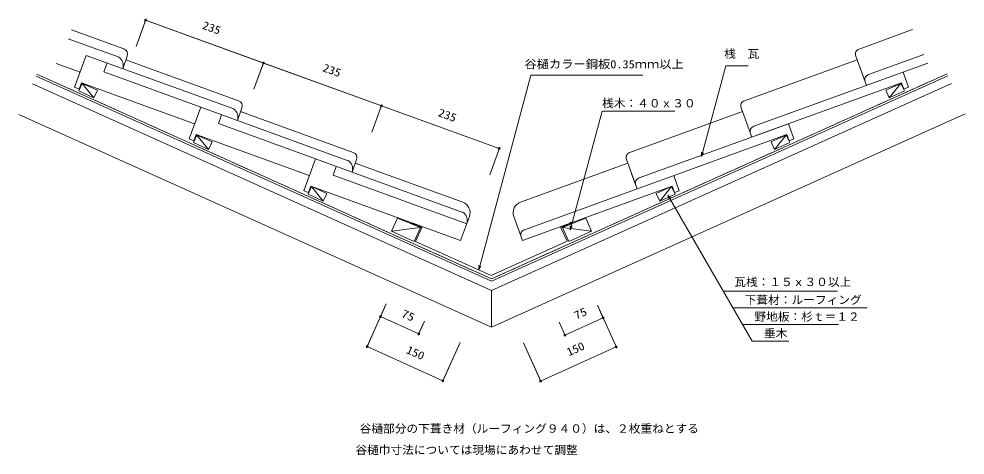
# Model space of a CAD drawing. Units: millimetres, scale not verified. Extents: x -849 to 849, y -352 to 430.
import ezdxf
from ezdxf.enums import TextEntityAlignment as Align

# ---------------------------------------------------------------- set-up
doc = ezdxf.new("R2010")
doc.units = ezdxf.units.MM
doc.header["$LTSCALE"] = 10
doc.linetypes.add('DASHED3', pattern=[4, 3, -1])
for name, color, linetype, lineweight in [('0-0_LAYER001', 2, 'Continuous', 18), ('0-1_LAYER002', 7, 'Continuous', 18), ('0-2_LAYER003', 2, 'Continuous', 18), ('0-3_LAYER004', 2, 'DASHED3', 18), ('0-4_LAYER005', 2, 'Continuous', 18), ('0-6_LAYER007', 2, 'Continuous', 18)]:
    doc.layers.add(name, color=color, linetype=linetype, lineweight=lineweight)
doc.layers.add('0-5_LAYER006', color=7, linetype='Continuous')
doc.styles.add('ＭＳ ゴシック', font='')
doc.styles.get('ＭＳ ゴシック').set_extended_font_data('MS Gothic')

msp = doc.modelspace()

# ---------------------------------------------------------------- linework, layer by layer
at = {"layer": '0-0_LAYER001'}
for p, q in [((-620.66, 429.92), (-638.56, 380.57)), ((-621.51, 427.57), (-410, 350.84)), ((-690.76, 350.86), (-696.56, 334.88)), ((-409.15, 353.19), (-427.05, 303.83)), ((-410, 350.84), (-198.49, 274.1)), ((-522.65, 271.79), (-696.56, 334.88)), ((-735.37, 314.36), (-708.02, 302.02)), ((733.72, 314.34), (706.37, 302.01)), ((733.72, 314.34), (712.54, 288.33)), ((739.88, 300.67), (733.72, 314.34)), ((-714.19, 288.35), (-741.54, 300.68)), ((-708.02, 302.02), (-714.19, 288.35)), ((706.37, 302.01), (712.54, 288.33)), ((712.54, 288.33), (739.88, 300.67)), ((-197.64, 276.45), (-215.54, 227.1)), ((-198.49, 274.1), (13.02, 197.36)), ((-485.05, 258.15), (-490.85, 242.17)), ((-316.94, 179.07), (-490.85, 242.17)), ((-529.62, 221.74), (-502.26, 209.43)), ((527.97, 221.73), (500.61, 209.42)), ((527.97, 221.73), (506.77, 195.74)), ((534.13, 208.05), (527.97, 221.73)), ((-508.42, 195.75), (-535.78, 208.06)), ((-502.26, 209.43), (-508.42, 195.75)), ((500.61, 209.42), (506.77, 195.74)), ((506.77, 195.74), (534.13, 208.05)), ((13.87, 199.71), (-4.03, 150.36)), ((-279.34, 165.43), (-285.14, 149.45)), ((-45.43, 62.48), (-285.14, 149.45)), ((-330.01, 115.47), (-323.85, 129.15)), ((-323.85, 129.15), (-296.5, 116.84)), ((-323.85, 129.15), (-302.65, 103.16)), ((322.2, 129.13), (294.85, 116.82)), ((322.2, 129.13), (301, 103.14)), ((328.36, 115.45), (322.2, 129.13)), ((-302.65, 103.16), (-330.01, 115.47)), ((-296.5, 116.84), (-302.65, 103.16)), ((294.85, 116.82), (301, 103.14)), ((301, 103.14), (328.36, 115.45)), ((315.76, 113.7), (467.01, -148.27)), ((178.81, 49.01), (137.77, 30.54)), ((415.08, -58.33), (619.9, -58.33)), ((-200.97, -106.21), (-189.69, -81.14)), ((200.34, -108.49), (189.05, -83.41)), ((432.39, -88.31), (672.93, -88.31)), ((-199.95, -103.93), (-131.56, -134.71)), ((-132.58, -136.99), (-121.3, -111.91)), ((131.94, -139.27), (120.66, -114.19)), ((130.92, -136.99), (199.31, -106.21)), ((449.77, -118.41), (621.44, -118.41)), ((467.01, -148.27), (532.71, -148.27))]:
    msp.add_line(p, q, dxfattribs=at)
at = {"layer": '0-0_LAYER001', "color": 4}
for p, q in [((-660.37, 376), (-754.69, 410.22)), ((658.72, 375.99), (754.76, 410.83)), ((-669.22, 361.13), (-760.49, 394.24)), ((-728.37, 364.51), (-749.11, 307.32)), ((-463.51, 268.41), (-728.37, 364.51)), ((-654.38, 363.19), (-662.56, 340.63)), ((-454.66, 283.29), (-656.77, 356.61)), ((453.01, 283.27), (655.12, 356.6)), ((652.73, 363.18), (671.77, 310.69)), ((675.37, 330.08), (774.85, 366.18)), ((-739.22, 334.58), (-781.78, 350.02)), ((469.66, 237.37), (781.85, 350.63)), ((658.53, 347.2), (671.77, 310.69)), ((737.57, 334.57), (747.46, 307.31)), ((-740.65, 304.25), (-749.11, 307.32)), ((-736.56, 315.53), (-740.65, 304.25)), ((-533.51, 241.87), (-736.56, 315.53)), ((-522.65, 271.79), (-543.4, 214.6)), ((-257.79, 175.7), (-522.65, 271.79)), ((-456.85, 247.91), (-448.67, 270.48)), ((-248.94, 190.57), (-451.05, 263.9)), ((247.29, 190.55), (449.4, 263.88)), ((447.02, 270.46), (466.06, 217.98)), ((447.02, 270.46), (466.06, 217.98)), ((-530.85, 222.82), (-534.94, 211.54)), ((-327.8, 149.15), (-530.85, 222.82)), ((-543.4, 214.6), (-534.94, 211.54)), ((541.75, 214.59), (533.29, 211.52)), ((-316.94, 179.07), (-337.69, 121.89)), ((-316.94, 179.07), (-52.08, 82.98)), ((-251.14, 155.2), (-242.95, 177.76)), ((-52.63, 101.26), (-245.34, 171.18)), ((50.98, 101.25), (243.69, 171.16)), ((241.3, 177.74), (260.34, 125.26)), ((250.51, 152.36), (260.34, 125.26)), ((326.15, 149.13), (336.04, 121.87)), ((-337.69, 121.89), (-329.23, 118.82)), ((-325.14, 130.1), (-329.23, 118.82)), ((-325.14, 130.1), (-56.28, 32.56)), ((323.49, 130.08), (54.63, 32.54)), ((323.49, 130.08), (327.58, 118.8)), ((336.04, 121.87), (327.58, 118.8)), ((-40.65, 75.64), (-56.28, 32.56)), ((39, 75.62), (54.63, 32.54))]:
    msp.add_line(p, q, dxfattribs=at)
at = {"layer": '0-0_LAYER001'}
for points in [[(375.82, 183.22), (419.32, 345.56), (459.82, 345.56)], [(-23.69, -20.05), (69.91, 329.27), (270.91, 329.27)], [(-741.54, 300.68), (-735.37, 314.36), (-714.19, 288.35)], [(140.32, 51.11), (197.45, 264.32), (327.95, 264.32)], [(-535.78, 208.06), (-529.62, 221.74), (-508.42, 195.75)], [(379.57, 189.71), (375.82, 183.22), (375.82, 190.72)], [(317.7, 106.46), (315.76, 113.7), (321.06, 108.4)], [(144.07, 57.61), (140.32, 51.11), (140.32, 58.61)], [(-19.94, -13.56), (-23.69, -20.05), (-23.69, -12.55)]]:
    msp.add_lwpolyline(points, dxfattribs=at)
at = {"layer": '0-0_LAYER001', "color": 4}
for points in [[(475.46, 221.39), (734.91, 315.52), (739, 304.24), (747.46, 307.31)], [(263.95, 144.65), (531.86, 241.85), (541.75, 214.59)], [(58.23, 51.93), (529.2, 222.8), (533.29, 211.52)]]:
    msp.add_lwpolyline(points, dxfattribs=at)
at = {"layer": '0-0_LAYER001'}
for centre in [(-621.51, 427.57), (-410, 350.84), (-410, 350.84), (-198.49, 274.1), (-198.49, 274.1), (13.02, 197.36), (-199.95, -103.93), (199.31, -106.21), (-131.56, -134.71), (130.92, -136.99)]:
    msp.add_circle(centre, 1.7, dxfattribs=at)
at = {"layer": '0-0_LAYER001', "color": 4}
for centre, radius, start, end in [((-663.78, 366.6), 10, 340.05908, 70.05908), ((662.13, 366.59), 10, 109.94091, 199.94091), ((-679.15, 346.58), 17.62, 340.29127, 57.20982), ((678.78, 320.68), 10, 109.94091, 199.94091), ((-458.07, 273.89), 10, 340.05908, 70.05908), ((456.42, 273.87), 10, 109.94091, 199.94091), ((-473.44, 253.86), 17.62, 340.29127, 57.20982), ((473.07, 227.97), 10, 109.94091, 199.94091), ((-252.35, 181.17), 10, 340.05908, 70.05908), ((250.7, 181.15), 10, 109.94091, 199.94091), ((-267.73, 161.14), 17.62, 340.29127, 57.20982), ((267.36, 135.25), 10, 109.94091, 199.94091), ((-59.45, 82.46), 20, 340.05908, 70.05908), ((57.8, 82.45), 20, 109.94091, 199.94091), ((-62.02, 68.42), 17.62, 340.29127, 57.20982), ((61.65, 42.53), 10, 109.94091, 199.94091)]:
    msp.add_arc(centre, radius, start, end, dxfattribs=at)
at = {"layer": '0-1_LAYER002'}
for p, q in [((-620.93, 429.17), (-638.56, 380.57)), ((-409.42, 352.43), (-427.05, 303.83)), ((419.32, 345.56), (459.82, 345.56)), ((-0.83, -40.6), (-818.03, 327.14)), ((-816.39, 330.79), (-0.83, -36.21)), ((-23.69, -20.05), (69.91, 329.27)), ((816.39, 331.53), (-0.83, -36.21)), ((-0.83, -40.6), (818.03, 327.89)), ((69.91, 329.27), (270.91, 329.27)), ((-0.83, -57.05), (-824.19, 313.46)), ((712.54, 288.33), (733.72, 314.34)), ((-197.64, 276.45), (-215.54, 227.1)), ((140.32, 51.11), (197.45, 264.32)), ((197.45, 264.32), (327.95, 264.32)), ((506.77, 195.74), (527.97, 221.73)), ((-4.03, 150.36), (13.87, 199.71)), ((375.82, 183.22), (375.82, 190.72)), ((301, 103.14), (322.2, 129.13)), ((315.76, 113.7), (317.7, 106.46)), ((315.76, 113.7), (321.06, 108.4)), ((315.76, 113.7), (467.01, -148.27)), ((-169.83, 72.65), (-180.47, 49.01)), ((-128.04, 55.85), (-180.47, 49.01)), ((126.38, 55.85), (178.81, 49.01)), ((415.08, -58.33), (619.9, -58.33)), ((-189.69, -81.14), (-224.84, -159.26)), ((189.05, -83.41), (223.85, -160.73)), ((432.39, -88.31), (672.93, -88.31)), ((-131.56, -134.71), (-199.95, -103.93)), ((-121.3, -111.91), (-132.25, -136.26)), ((131.94, -139.27), (120.66, -114.19)), ((199.31, -106.21), (130.92, -136.99)), ((449.77, -118.41), (621.44, -118.41)), ((-88.75, -220.5), (-57.27, -150.56)), ((87.94, -221.01), (56.47, -151.07)), ((467.01, -148.27), (532.71, -148.27)), ((-224.15, -157.71), (-88.05, -218.95)), ((222.82, -158.45), (87.24, -219.46))]:
    msp.add_line(p, q, dxfattribs=at)
at = {"layer": '0-1_LAYER002', "color": 2}
for p, q in [((-225.17, -159.99), (-193.37, -89.31)), ((223.85, -160.73), (192.04, -90.06)), ((-89.08, -221.23), (-57.27, -150.56)), ((88.27, -221.74), (56.47, -151.07)), ((-88.05, -218.95), (-224.15, -157.71)), ((87.24, -219.46), (222.82, -158.45))]:
    msp.add_line(p, q, dxfattribs=at)
at = {"layer": '0-1_LAYER002'}
for points in [[(13.02, 197.36), (-619.91, 426.99), (-621.51, 427.57)], [(419.32, 345.56), (375.82, 183.22), (379.57, 189.71)], [(-735.37, 314.36), (-708.02, 302.02), (-714.19, 288.35)], [(-0.83, -122.84), (-0.83, -57.05), (824.19, 314.21)], [(848.81, 259.49), (-0.83, -122.84), (-848.81, 258.75)], [(-529.62, 221.74), (-502.26, 209.43), (-508.42, 195.75)], [(-323.85, 129.15), (-296.5, 116.84), (-302.65, 103.16)], [(-180.47, 49.01), (-139.43, 30.54), (-128.04, 55.85), (-169.83, 72.65)], [(140.32, 58.61), (140.32, 51.11), (144.07, 57.61)], [(-23.69, -12.55), (-23.69, -20.05), (-19.94, -13.56)]]:
    msp.add_lwpolyline(points, dxfattribs=at)
for points in [[(-735.37, 314.36), (-741.54, 300.68), (-714.19, 288.35)], [(706.37, 302.01), (733.72, 314.34), (739.88, 300.67), (712.54, 288.33)], [(-529.62, 221.74), (-535.78, 208.06), (-508.42, 195.75)], [(500.61, 209.42), (527.97, 221.73), (534.13, 208.05), (506.77, 195.74)], [(-323.85, 129.15), (-330.01, 115.47), (-302.65, 103.16)], [(294.85, 116.82), (301, 103.14), (328.36, 115.45), (322.2, 129.13)], [(126.38, 55.85), (137.77, 30.54), (178.81, 49.01), (168.17, 72.65)]]:
    msp.add_lwpolyline(points, close=True, dxfattribs=at)
at = {"layer": '0-1_LAYER002', "color": 2}
for centre in [(-224.15, -157.71), (222.82, -158.45), (-88.05, -218.95), (87.24, -219.46)]:
    msp.add_circle(centre, 1.7, dxfattribs=at)
at = {"layer": '0-2_LAYER003'}
for p, q in [((-0.83, -40.6), (-818.03, 327.14)), ((-0.83, -40.6), (818.03, 327.89)), ((-0.83, -57.05), (-824.19, 313.46)), ((-0.83, -57.05), (824.19, 314.21)), ((-0.83, -122.84), (-848.81, 258.75)), ((-0.83, -122.84), (848.81, 259.49))]:
    msp.add_line(p, q, dxfattribs=at)
at = {"layer": '0-3_LAYER004'}
for q in [(-816.39, 330.79), (816.39, 331.53)]:
    msp.add_line((-0.83, -36.21), q, dxfattribs=at)
at = {"layer": '0-3_LAYER004', "linetype": 'Continuous'}
msp.add_line((-180.47, 49.01), (-139.43, 30.54), dxfattribs=at)
at = {"layer": '0-4_LAYER005'}
for p, q in [((-169.83, 72.65), (-180.47, 49.01)), ((-128.04, 55.85), (-169.83, 72.65)), ((126.38, 55.85), (168.17, 72.65)), ((168.17, 72.65), (178.81, 49.01)), ((-128.04, 55.85), (-180.47, 49.01)), ((-128.04, 55.85), (-139.43, 30.54)), ((123.8, 55.48), (123.53, 56.08)), ((126.38, 55.85), (137.77, 30.54)), ((126.38, 55.85), (178.81, 49.01))]:
    msp.add_line(p, q, dxfattribs=at)
at = {"layer": '0-4_LAYER005', "color": 3}
for q in [(-125.83, 56.04), (-1.47, -30.15)]:
    msp.add_line((-137.14, 30.91), q, dxfattribs=at)
for points in [[(-125.83, 56.04), (-146.25, 64.25), (-139.15, 62.95)], [(-1.47, -30.15), (134.75, 31.15), (123.8, 55.48)], [(123.53, 56.08), (146, 65.12), (139.87, 64.55)]]:
    msp.add_lwpolyline(points, dxfattribs=at)
at = {"layer": '0-6_LAYER007'}
msp.add_line((-0.83, -57.05), (-0.83, -122.84), dxfattribs=at)

# ---------------------------------------------------------------- texts
at = {"layer": '0-0_LAYER001', "color": 7, "style": 'ＭＳ ゴシック'}
for s, rotation, width, p in [('235', 340.059, 1.1, (-522.48, 408.63)), ('235', 340.059, 1.1, (-306.71, 332.39)), ('235', 340.059, 1.1, (-99.56, 251.84)), ('75', 335.772, 1.15, (-165.64, -107.74)), ('75', 24.227, 1.15, (153.01, -113.61))]:
    msp.add_text(s, height=14.66, rotation=rotation, dxfattribs=dict(at, width=width)).set_placement(p, align=Align.BOTTOM_LEFT)
for s, width, p in [('桟\u3000瓦', 1.05, (416.59, 355.57)), ('谷樋カラー鋼板0.35ｍｍ以上', 1.1, (58.24, 336.98)), ('桟木：４０ｘ３０', 1.05, (197.45, 266.82)), ('\u3000瓦桟：１５ｘ３０以上', 1.05, (413.71, -53.63)), ('\u3000下葺材：ルーフィング', 1.05, (432.39, -85.81)), ('\u3000野地板：杉ｔ＝１２', 1.05, (449.77, -115.91)), ('\u3000垂木', 1.05, (467.01, -145.77))]:
    msp.add_text(s, height=14.66, dxfattribs=dict(at, width=width)).set_placement(p, align=Align.BOTTOM_LEFT)
at = {"layer": '0-1_LAYER002', "style": 'ＭＳ ゴシック', "width": 1.1}
for rotation, p in [(24.228, (139.67, -179.26)), (335.772, (-157.1, -172.86))]:
    msp.add_text('150', height=14.66, rotation=rotation, dxfattribs=at).set_placement(p, align=Align.BOTTOM_LEFT)
at = {"layer": '0-5_LAYER006', "style": 'ＭＳ ゴシック', "width": 1.05}
for s, p in [('谷樋部分の下葺き材（ルーフィング９４０）は、２枚重ねとする', (-237.5, -316.66)), ('谷樋巾寸法については現場にあわせて調整', (-245.16, -354.97))]:
    msp.add_text(s, height=14.66, dxfattribs=at).set_placement(p, align=Align.BOTTOM_LEFT)

doc.saveas('drawing.dxf')
